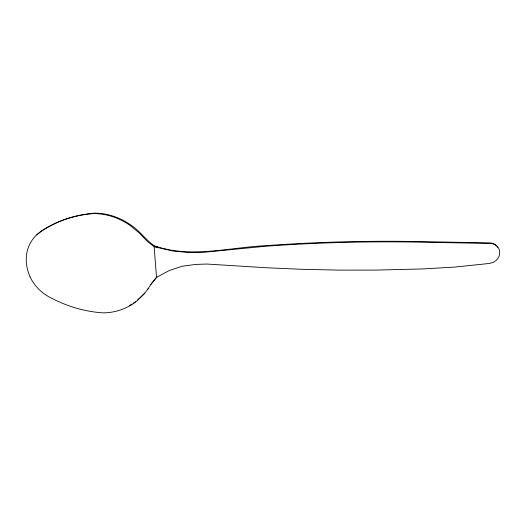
<?xml version="1.0" encoding="UTF-8"?>
<svg xmlns="http://www.w3.org/2000/svg" width="526" height="526" viewBox="0 0 526 526"><rect width="100%" height="100%" fill="white"/><g stroke="black" fill="none" stroke-linecap="round" stroke-linejoin="round"><path stroke-width="0.79" d="M147.576 289.484L151.133 284.02L156.623 277.195M148.122 288.748L144.209 293.843L136.681 301.168A65.007 58.919 56.1 0 1 103.188 312.871A138.976 126.851 64.5 0 1 47.715 296.112C40.048 291.628 33.842 284.862 30.041 276.834M150.594 284.737L156.511 277.393L169.214 270.555L182.114 266.228L196.073 264.407L206.909 264.045L266.301 267.747L302.187 269.312L338.685 270.108L375.834 270.101L422.299 268.95L454.845 267.07L489.43 263.447L493.25 262.402L496.597 260.107A10.356 9.521 -46.4 0 0 496.932 245.977L494.887 244.518L492.474 243.656L489.857 243.466L413.633 242.052A1349.512 837.339 18.3 0 0 265.347 246.273L203.332 252.342L187.236 252.401L173.1 251.053L154.138 246.72L147.149 241.263L139.245 232.926L130.343 225.634A64.363 58.149 53.2 0 0 93.825 213.576A130.626 116.989 46.5 0 0 40.594 231.591C33.802 236.266 29.029 243.472 27.122 251.481A37.833 32.31 61.7 0 0 30.041 276.834M156.86 247.496L157.458 246.825C192.726 258.016 229.698 247.43 265.439 245.695A1344.443 835.564 18.3 0 1 413.12 241.467L489.035 242.874L491.639 243.065L494.039 243.919L496.077 245.379A10.316 9.481 -46.5 0 1 497.622 247.345M144.768 293.094L137.266 300.392M36.853 234.931L41.547 231.092A130.132 116.608 46.6 0 1 94.588 213.129A64.113 57.952 53.3 0 1 130.974 225.128C140.83 231.525 147.03 242.138 157.498 247.667M157.458 246.825L154.762 246.036L154.138 246.72L156.511 277.393M131.875 304.166A64.757 58.715 56.1 0 1 129.337 305.613M135.524 301.727A64.757 58.715 56.1 0 1 133.111 303.384"/></g></svg>
